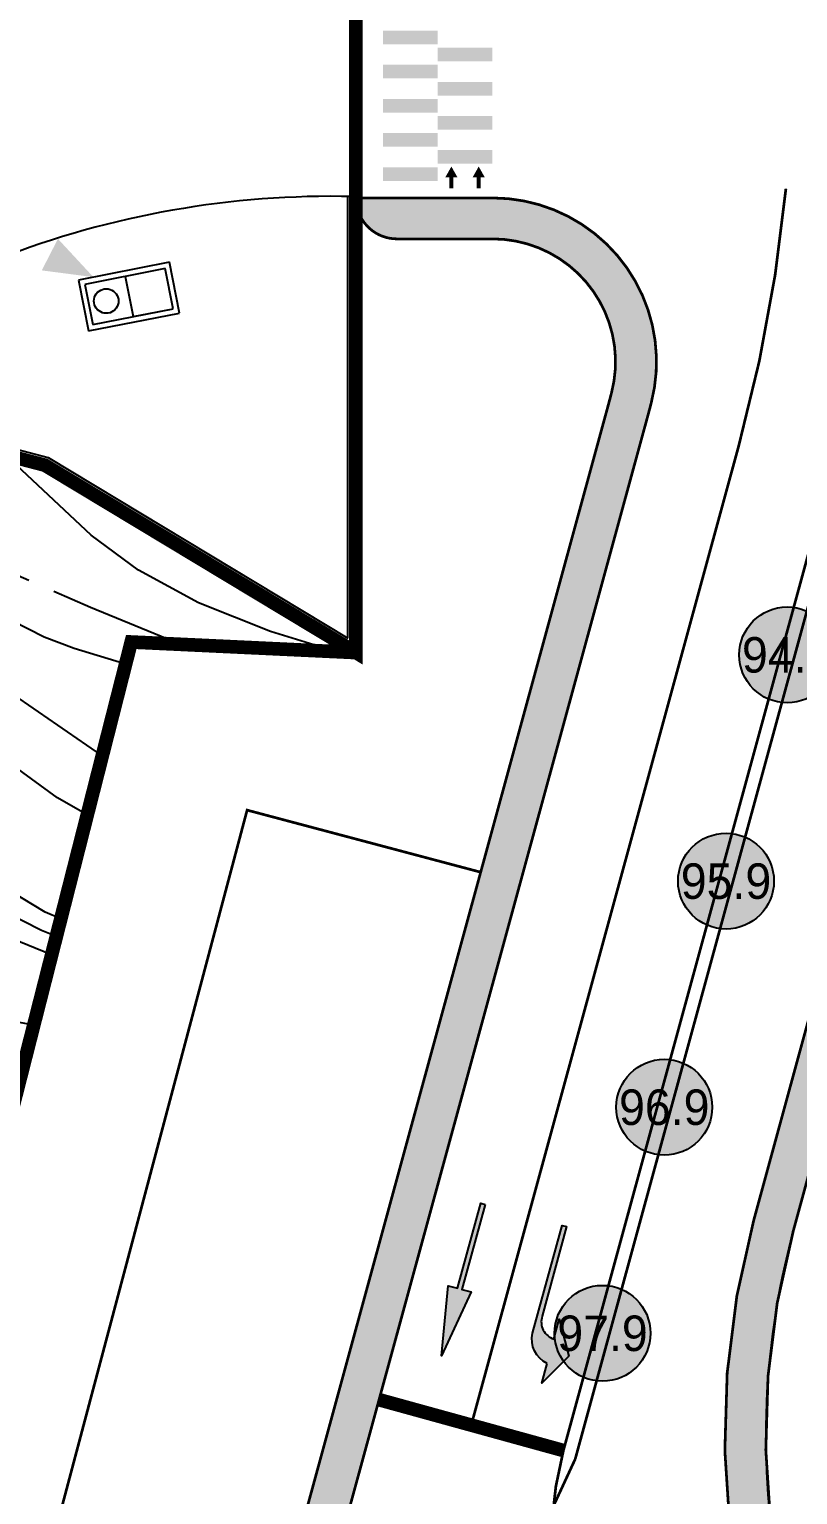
# Model space of a CAD drawing. Header units: inches. Extents: x 12 to 407, y 13 to 268.
# Drawn here: x 71 to 99.1, y 135.9 to 189.6 of the extents above; entities that cross this region are included whole.
import ezdxf
from ezdxf.enums import TextEntityAlignment as Align

# ---------------------------------------------------------------- set-up
doc = ezdxf.new("R2010")
doc.units = ezdxf.units.IN
doc.header["$MEASUREMENT"] = 0
for name, pattern in [('AD0023', [6, 5, -1]), ('CENTER', [2, 1.25, -0.25, 0.25, -0.25]), ('DASHED', [0.75, 0.5, -0.25]), ('HIDDEN', [2, 1, -1]), ('PHANTOM2', [12.5, 10, -0.5, 0.5, -0.5, 0.5, -0.5])]:
    doc.linetypes.add(name, pattern=pattern)
for name, color, linetype in [('3-노면표시', 7, 'Continuous'), ('AD0023', 1, 'AD0023'), ('BA003', 5, 'Continuous'), ('CAA002', 30, 'Continuous'), ('DA001', 3, 'Continuous'), ('G', 3, 'Continuous'), ('SITE_20200109$0$AA-ETC', 4, 'Continuous'), ('가구1', 5, 'Continuous'), ('도로레벨', 5, 'Continuous'), ('도로레벨1', 7, 'Continuous'), ('도로해치', 253, 'Continuous'), ('사업부지', 7, 'Continuous')]:
    doc.layers.add(name, color=color, linetype=linetype)
doc.styles.add('HY헤드라인', font='H2HDRM.TTF')

# ---------------------------------------------------------------- blocks, each defined once
blk = doc.blocks.new('NM직진')
at = {"layer": '3-노면표시'}
blk.add_hatch(color=256, dxfattribs=at).paths.add_polyline_path([(-0.1730768365396216, 1.819e-12), (-0.1730768365396216, 3.230767615360491), (-0.5192305096134078, 3.230767615360491), (-0.0865384182707203, 5.769227884570682), (0.3461536730719672, 3.230767615360491), (-1.819e-12, 3.230767615360491), (0, 0)])
blk.add_lwpolyline([(-0.1730768365396216, 1.819e-12), (-0.1730768365396216, 3.230767615360491), (-0.5192305096134078, 3.230767615360491), (-0.0865384182707203, 5.769227884570682), (0.3461536730719672, 3.230767615360491), (-1.819e-12, 3.230767615360491), (0, 0)], close=True, dxfattribs=at)
blk = doc.blocks.new('NM좌회전')
at = {"layer": '3-노면표시'}
h = blk.add_hatch(color=256, dxfattribs=at)
edge = h.paths.add_edge_path()
edge.add_arc((-0.9595495732236115, 4.071449360168137), 0.9598674876828718, 1.4746845060361125, 80.89716582540711, ccw=False)
edge.add_line((0, 4.096151798044047), (0, 0))
edge.add_line((0, 0), (-0.1730768365378026, 0))
edge.add_line((-0.1730768365378026, 0), (-0.1730768365378026, 3.403844451895565))
edge.add_arc((-0.8364772293463837, 3.432746337409017), 0.6640296681360046, 357.5054136388869, 87.51548051717604)
edge.add_line((-0.8076919038412597, 4.096151798044047), (-0.8076919038412597, 3.807690403815286))
edge.add_line((-0.8076919038412597, 3.807690403815286), (-0.8076919038412597, 3.346152173049631))
edge.add_line((-0.8076919038412597, 3.346152173049631), (-1.499999249988832, 4.557690028808792))
edge.add_line((-1.499999249988832, 4.557690028808792), (-0.8076919038412597, 5.769227884568862))
edge.add_line((-0.8076919038412597, 5.769227884568862), (-0.8076919038394407, 5.019228259574447))
blk.add_lwpolyline([(-0.8076919038394407, 5.019228259574447, -0.3611191204174331), (0, 4.096151798044047), (0, 0), (-0.1730768365378026, 0), (-0.1730768365378026, 3.403844451895565, 0.4142650246982413), (-0.8076919038412597, 4.096151798044047), (-0.8076919038412597, 3.807690403815286), (-0.8076919038412597, 3.346152173049631), (-1.499999249988832, 4.557690028808792), (-0.8076919038412597, 5.769227884568862)], format="xyb", close=True, dxfattribs=at)

msp = doc.modelspace()

# ---------------------------------------------------------------- hatches: boundary and pattern name
at = {"linetype": 'Continuous'}
msp.add_hatch(color=8, dxfattribs=at).paths.add_polyline_path([(73.29881205046536, 180.5241153892846), (71.40756920361878, 180.7699148357631), (72.00006442153813, 181.9249311313749)])
at = {"layer": '도로레벨', "linetype": 'Continuous', "true_color": 0xffffff}
h = msp.add_hatch(color=7, dxfattribs=at)
edge = h.paths.add_edge_path()
edge.add_arc((98.69465707251788, 166.6910128218722), 1.755, 0, 360)
h = msp.add_hatch(color=7, dxfattribs=at)
edge = h.paths.add_edge_path()
edge.add_arc((96.45610149854315, 158.4060794299719), 1.755, 0, 360)
h = msp.add_hatch(color=7, dxfattribs=at)
edge = h.paths.add_edge_path()
edge.add_arc((94.19537160677123, 150.1272012235847), 1.755, 0, 360)
h = msp.add_hatch(color=7, dxfattribs=at)
edge = h.paths.add_edge_path()
edge.add_arc((91.93464171546498, 141.8483230170812), 1.755, 0, 360)
at = {"layer": '사업부지', "linetype": 'Continuous', "ltscale": 10}
h = msp.add_hatch(dxfattribs=at)
h.set_pattern_fill('AR-HBONE', color=8, scale=0.1, style=0)
h.set_pattern_definition([(45, (-264108.8776523433, -407458.6986066158), (0, 0.565685424949238), [1.200000000000001, -0.4000000000000004]), (135, (-264108.5948096178, -407458.4157639034), (0, 0.565685424949238), [1.2, -0.4])])
edge = h.paths.add_edge_path()
edge.add_arc((126.409042360063, 138.0775847603934), 28.50000000067526, 164.7264985139123, 219.0089492971458, ccw=False)
edge.add_line((98.91568079972626, 145.5852521844924), (109.5491859056986, 184.5255492721469))
edge.add_arc((113.8902429878128, 183.3401281052054), 4.499999992579293, 90.00000006447777, 164.7264985574904, ccw=False)
edge.add_line((113.8902429827488, 187.8401280977548), (114.6837468632496, 187.8401280977548))
edge.add_arc((114.6837468632496, 189.3401280977548), 1.5, 270, 0)
edge.add_line((116.1837468632496, 189.3401280977548), (113.8902429827488, 189.3401280977548))
edge.add_arc((113.8902429829816, 183.3401280971727), 6.000000000577955, 90.00000000222337, 164.726498495999)
edge.add_line((108.102166865114, 184.9206896620587), (97.46866177404286, 145.9803925771982))
edge.add_arc((126.4090423579094, 138.0775847456669), 29.99999999934917, 164.7264984801628, 219.0089492619996)
edge.add_line((103.097612682823, 119.1943316767708), (113.6587494202888, 106.1565783126996))
edge.add_line((113.6587494202888, 106.1565783126996), (115.1752368547952, 104.2844702751161))
edge.add_line((115.1752368547952, 104.2844702751161), (121.9009047337806, 95.98161388288895))
edge.add_arc((120.9567420969017, 97.14718537877957), 1.499999998962363, 309.0089484785139, 39.00894848476816)
edge.add_line((122.1223135926759, 98.09134801577488), (116.3408083506858, 105.2286329279439))
edge.add_line((116.3408083506858, 105.2286329279439), (114.8243209161794, 107.10074096739))
edge.add_line((114.8243209161794, 107.10074096739), (104.2631841787136, 120.13849433053))
h = msp.add_hatch(dxfattribs=at)
h.set_pattern_fill('AR-HBONE', color=8, scale=0.1, style=0)
h.set_pattern_definition([(45, (-274192.9269662909, -385499.3907729536), (0, 0.565685424949238), [1.200000000000001, -0.4000000000000004]), (135, (-274192.6441235802, -385499.1079302411), (0, 0.565685424949238), [1.2, -0.4])])
edge = h.paths.add_edge_path()
edge.add_line((44.70777564132572, 25.28117417365024), (46.3686594852245, 25.28117417365024))
edge.add_line((46.3686594852245, 25.28117417365024), (48.55058490121723, 29.87073021016727))
edge.add_line((48.55058490121723, 29.87073021016727), (51.07186414683224, 35.17409768428365))
edge.add_line((51.07186414683224, 35.17409768428365), (51.72376540685059, 36.54533489055643))
edge.add_arc((1.148283992055667, 60.58947508323649), 55.99999997961187, 334.5730714387743, 345.7319042748742)
edge.add_line((55.42085862541558, 46.78774908378432), (66.64885446811081, 90.93963555626283))
edge.add_arc((148.0577164330518, 70.2370465109841), 83.99999998614864, 155.136387039377, 165.7319042462983, ccw=False)
edge.add_line((71.84357394659878, 105.555660365221), (74.80526738250614, 111.9467074461998))
edge.add_arc((-15.92585461949943, 153.9926763270767), 99.9999999888662, 335.1363870308742, 344.7264985155112)
edge.add_line((80.5420806595123, 127.6499836184801), (93.54611556613804, 175.2712503337086))
edge.add_arc((42.65927969301106, 189.1670200723008), 52.74999981638522, 344.7264992158724, 345.4516607360083)
edge.add_arc((87.91029014075161, 177.4235734893725), 5.999999994584322, 345.4516599484725, 90.0000264669585)
edge.add_line((87.91028736913563, 183.4235734828533), (82.9089279063976, 183.4235711647914))
edge.add_arc((84.4089279063976, 183.4235718632833), 1.500000002793968, 180.0000266590735, 270.0000267657952)
edge.add_line((84.40892860675217, 181.923571859558), (87.91028805458905, 181.9235734828533))
edge.add_arc((87.91029014075161, 177.4235734819219), 4.500000000157605, 345.45166002640866, 90.00002656184682, ccw=False)
edge.add_arc((42.65927966320874, 189.1670201812656), 51.24999989249027, 344.7264991352543, 345.4516606554489, ccw=False)
edge.add_line((92.09909654045464, 175.6663907254831), (79.09506163382889, 128.0451240111859))
edge.add_arc((-15.92585463440059, 153.9926763587416), 98.49999999961857, 335.13638701751415, 344.72649850068575, ccw=False)
edge.add_line((73.44430053615929, 112.5773969786958), (70.48260711515309, 106.1863498986484))
edge.add_arc((148.0577164330518, 70.23704645696739), 85.50000000971745, 155.136387003055, 165.7319042117385)
edge.add_line((65.19512477898957, 91.30932464550892), (53.96712895119549, 47.15743817396174))
edge.add_arc((1.148283992055667, 60.58947513352791), 54.49999999983003, 334.57307138846335, 345.7319042254435, ccw=False)
edge.add_line((50.36906502032639, 37.18937436219016), (49.71716376030804, 35.81813715405474))
edge.add_line((49.71716376030804, 35.81813715405474), (47.1958845295942, 30.51476968086968))
edge.add_line((47.1958845295942, 30.51476968086968), (44.70777564132572, 25.28117417365024))
h = msp.add_hatch(dxfattribs=at)
h.set_pattern_fill('AR-HBONE', color=8, scale=0.1, style=0)
h.set_pattern_definition([(45, (-274192.9269662909, -385499.3905583862), (0, 0.565685424949238), [1.200000000000001, -0.4000000000000004]), (135, (-274192.6441235802, -385499.1077156755), (0, 0.565685424949238), [1.2, -0.4])])
edge = h.paths.add_edge_path()
edge.add_line((82.9089279063976, 183.4237232730509), (87.66176753127934, 183.4222254055337))
edge.add_line((87.6617675461805, 183.4222254055337), (87.66851084316136, 183.4237879366399))
edge.add_line((87.6685108282602, 183.4237879366399), (82.9089279063976, 183.423785731268))
edge.add_arc((84.4089279063976, 183.4237864260347), 1.500000000000161, 180.0000265494777, 180.0024122665204)

# ---------------------------------------------------------------- linework, layer by layer
at = {"color": 8, "linetype": 'Continuous'}
for p, q in [((82.60934694493176, 167.3077690248163, -109.4066817376595), (82.60937239611508, 183.4771666015283, -109.4066817376595)), ((82.90934671843411, 166.7768025277899, -109.4066817376595), (82.90937292957665, 183.4255041313143, -109.4066817376595)), ((59.85646899426342, 176.9960917309643, -109.4066817376595), (71.64006178462864, 173.916108012271, -109.4066817376595)), ((59.86908448124291, 176.6827156674833, -109.4066817376595), (71.52232364201905, 173.6368036513002, -109.4066817376595)), ((71.64006178462864, 173.916108012271, -109.4066817376595), (82.60934694493176, 167.3077690248163, -109.4066817376595)), ((71.52232364201905, 173.6368036513002, -109.4066817376595), (82.90934671843411, 166.7768025277899, -109.4066817376595))]:
    msp.add_line(p, q, dxfattribs=at)
at = {"color": 8, "linetype": 'Continuous', "ltscale": 10}
msp.add_ellipse((82.01780489468933, 149.8776159967081, -109.4066817376595), major_axis=(-33.60482044780634, 0.000634549373508), ratio=0.9999981377592128, start_param=4.689414593978892, end_param=5.084099553736256, dxfattribs=at)
at = {"color": 8, "linetype": 'Continuous'}
for points in [[(85.90284787500264, 189.5484975800634, -109.4066817376595), (83.90284787500264, 189.5484975800634, -109.4066817376595), (85.90284787500264, 189.0484975791321, -109.4066817376595), (83.90284787500264, 189.0484975791321, -109.4066817376595)], [(85.90284787500264, 189.5482830135868, -109.4066817376595), (83.90284787500264, 189.5482830135868, -109.4066817376595), (85.90284787500264, 189.0482830145181, -109.4066817376595), (83.90284787500264, 189.0482830145181, -109.4066817376595)], [(85.90284787500264, 188.9234975800634, -109.4066817376595), (87.90284787500264, 188.9234975800634, -109.4066817376595), (85.90284787500264, 188.4234975791321, -109.4066817376595), (87.90284787500264, 188.4234975791321, -109.4066817376595)], [(85.90284787500264, 188.9232830145181, -109.4066817376595), (87.90284787500264, 188.9232830145181, -109.4066817376595), (85.90284787500264, 188.4232830145181, -109.4066817376595), (87.90284787500264, 188.4232830145181, -109.4066817376595)], [(85.90284787500264, 188.2984975791321, -109.4066817376595), (83.90284787500264, 188.2984975791321, -109.4066817376595), (85.90284787500264, 187.7984975791321, -109.4066817376595), (83.90284787500264, 187.7984975791321, -109.4066817376595)], [(85.90284787500264, 188.2982830145181, -109.4066817376595), (83.90284787500264, 188.2982830145181, -109.4066817376595), (85.90284787500264, 187.7982830145181, -109.4066817376595), (83.90284787500264, 187.7982830145181, -109.4066817376595)], [(85.90284787500264, 187.6734975791321, -109.4066817376595), (87.90284787500264, 187.6734975791321, -109.4066817376595), (85.90284787500264, 187.1734975791321, -109.4066817376595), (87.90284787500264, 187.1734975791321, -109.4066817376595)], [(85.90284787500264, 187.6732830145181, -109.4066817376595), (87.90284787500264, 187.6732830145181, -109.4066817376595), (85.90284787500264, 187.1732830135868, -109.4066817376595), (87.90284787500264, 187.1732830135868, -109.4066817376595)], [(85.90284787500264, 187.0484975791321, -109.4066817376595), (83.90284787500264, 187.0484975791321, -109.4066817376595), (85.90284787500264, 186.5484975791321, -109.4066817376595), (83.90284787500264, 186.5484975791321, -109.4066817376595)], [(85.90284787500264, 187.0482830145181, -109.4066817376595), (83.90284787500264, 187.0482830145181, -109.4066817376595), (85.90284787500264, 186.5482830135868, -109.4066817376595), (83.90284787500264, 186.5482830135868, -109.4066817376595)], [(85.90284787500264, 186.4234975791321, -109.4066817376595), (87.90284787500264, 186.4234975791321, -109.4066817376595), (85.90284787500264, 185.9234975782008, -109.4066817376595), (87.90284787500264, 185.9234975782008, -109.4066817376595)], [(85.90284787500264, 186.4232830135868, -109.4066817376595), (87.90284787500264, 186.4232830135868, -109.4066817376595), (85.90284787500264, 185.9232830135868, -109.4066817376595), (87.90284787500264, 185.9232830135868, -109.4066817376595)], [(85.90284787500264, 185.7984975791321, -109.4066817376595), (83.90284787500264, 185.7984975791321, -109.4066817376595), (85.90284787500264, 185.2984975800634, -109.4066817376595), (83.90284787500264, 185.2984975800634, -109.4066817376595)], [(85.90284787500264, 185.7982830135868, -109.4066817376595), (83.90284787500264, 185.7982830135868, -109.4066817376595), (85.90284787500264, 185.2982830135868, -109.4066817376595), (83.90284787500264, 185.2982830135868, -109.4066817376595)], [(85.90284787500264, 185.1734975782008, -109.4066817376595), (87.90284787500264, 185.1734975782008, -109.4066817376595), (85.90284787500264, 184.6734975800634, -109.4066817376595), (87.90284787500264, 184.6734975800634, -109.4066817376595)], [(85.90284787500264, 185.1732830135868, -109.4066817376595), (87.90284787500264, 185.1732830135868, -109.4066817376595), (85.90284787500264, 184.6732830145181, -109.4066817376595), (87.90284787500264, 184.6732830145181, -109.4066817376595)], [(85.90284787500264, 184.5484975800634, -109.4066817376595), (83.90284787500264, 184.5484975800634, -109.4066817376595), (85.90284787500264, 184.0484975800634, -109.4066817376595), (83.90284787500264, 184.0484975800634, -109.4066817376595)], [(85.90284787500264, 184.5482830135868, -109.4066817376595), (83.90284787500264, 184.5482830135868, -109.4066817376595), (85.90284787500264, 184.0482830145181, -109.4066817376595), (83.90284787500264, 184.0482830145181, -109.4066817376595)], [(86.40284787500264, 184.5734975795046, -109.4066817376595), (86.62784788394333, 184.1734975791321, -109.4066817376595), (86.1778478809631, 184.1734975791321, -109.4066817376595), (86.62784788394333, 184.1734975791321, -109.4066817376595)], [(86.40284787500264, 184.5732830139593, -109.4066817376595), (86.62784788394333, 184.1732830145181, -109.4066817376595), (86.1778478809631, 184.1732830145181, -109.4066817376595), (86.62784788394333, 184.1732830145181, -109.4066817376595)], [(86.32784788692356, 184.1734975791321, -109.4066817376595), (86.32784788692356, 183.7734975796909, -109.4066817376595), (86.47784789288403, 184.1734975791321, -109.4066817376595), (86.47784789288403, 183.7734975796909, -109.4066817376595)], [(86.32784788692356, 184.1732830145181, -109.4066817376595), (86.32784788692356, 183.7732830150769, -109.4066817376595), (86.47784789288403, 184.1732830145181, -109.4066817376595), (86.47784789288403, 183.7732830150769, -109.4066817376595)], [(87.40284787500264, 184.5734975795046, -109.4066817376595), (87.62784788394333, 184.1734975791321, -109.4066817376595), (87.1778478809631, 184.1734975791321, -109.4066817376595), (87.62784788394333, 184.1734975791321, -109.4066817376595)], [(87.40284787500264, 184.5732830139593, -109.4066817376595), (87.62784788394333, 184.1732830145181, -109.4066817376595), (87.1778478809631, 184.1732830145181, -109.4066817376595), (87.62784788394333, 184.1732830145181, -109.4066817376595)], [(87.32784790182473, 184.1734975791321, -109.4066817376595), (87.32784790182473, 183.7734975796909, -109.4066817376595), (87.47784787798287, 184.1734975791321, -109.4066817376595), (87.47784787798287, 183.7734975796909, -109.4066817376595)], [(87.32784790182473, 184.1732830145181, -109.4066817376595), (87.32784790182473, 183.7732830150769, -109.4066817376595), (87.47784787798287, 184.1732830145181, -109.4066817376595), (87.47784787798287, 183.7732830150769, -109.4066817376595)]]:
    msp.add_solid(points, dxfattribs=at)
at = {"layer": 'AD0023', "color": 8, "elevation": -23.50400000000002, "flags": 128}
for points in [[(76.46170616764562, 167.0784013111395), (73.19354534763829, 168.4210843516764), (67.89794533569352, 170.7462843515229), (61.9402453364803, 173.0664843514812), (56.11463894564645, 175.3710918620479)], [(82.9088180126621, 170.230062628935), (82.90889783818261, 170.2300450166938)]]:
    msp.add_lwpolyline(points, dxfattribs=at)
at = {"layer": 'BA003', "color": 8, "elevation": -23.50400000000002, "flags": 128}
for points in [[(73.61711864788072, 162.971104359093), (73.4116453291847, 163.1385843519372), (70.23204532880322, 165.3389843505126), (63.37634534258382, 167.72098435166), (56.75144532937543, 170.3085843518627), (49.48103577513234, 172.0641688172025)], [(82.9088180126621, 169.6973180955526), (82.90890138465898, 169.6973234385503)]]:
    msp.add_lwpolyline(points, dxfattribs=at)
at = {"layer": 'CAA002', "color": 8, "elevation": -23.50400000000002, "flags": 128}
for points in [[(52.3825918646528, 174.0671591747803), (55.78956127781407, 173.0188521955413), (61.67915660757558, 171.3690627336753), (64.44434089083211, 170.7365957152349), (66.64711535591618, 170.0338557295752), (68.0765748383476, 169.2842653783289), (70.32548231501119, 167.9522646254179), (71.49566309768693, 167.34626211303), (72.59534989912049, 166.9375620007766), (74.40245609600083, 166.3830981672061), (74.47953221816556, 166.362376231539)], [(82.90890172738568, 166.6988043364388), (82.16232866663472, 166.815199988733), (79.77552630621926, 167.5426929936064), (77.1443124176933, 168.597338363367), (74.95008505005376, 169.7903536929068), (73.21394266802804, 171.0774377471087), (70.09455487746732, 174.0098278213543)], [(73.07330957669751, 160.8326821446669), (71.98432648796575, 161.4547161896032), (70.39710322637097, 162.6148175372061), (68.22960244733827, 164.252607187095), (65.7890328975393, 165.719793576586), (61.72179708499448, 167.6877063660202), (57.86467122156159, 169.1548927536485), (55.16809712965028, 169.9908483194438), (51.81560689825551, 170.6918714817864), (47.93815106768147, 171.4776556955901), (46.6368214698507, 171.8360459197563)], [(72.10507053751485, 157.0252724055451), (71.53761174399392, 157.2705651715648), (69.85235107559697, 158.2783209158358), (67.08464450258748, 160.3668185889971), (65.00879955906407, 161.7918440949422), (62.53279464561479, 163.2168706318614), (59.3960416378452, 164.6202336306003), (56.12887414414422, 165.6512757100415), (50.81581536550061, 166.9327269111079), (45.69181508440511, 168.0366087340069), (42.25752033907906, 169.0297388786701), (41.1478139819576, 169.4951366389421), (40.4305035980417, 170.1620196996507)], [(71.94184314329163, 156.3834127856669), (71.3919509561731, 156.5977874247608), (68.53187336642281, 158.0486076584336), (63.7471338273956, 161.3141998749477), (62.48453066367642, 162.1184252256778), (60.25726794321076, 163.0335140943778), (56.68440789598958, 164.0080420382571), (49.2704168470575, 165.6691919647408), (40.95936085898416, 167.1690902540711), (39.99262662846581, 167.5689504126337), (39.13653335589902, 168.3467313440767), (38.7309044660999, 168.9654133653519)], [(71.76830332595841, 155.7010014819232), (69.41703391689794, 156.6644461870444), (65.5108906390144, 158.4907800106582), (59.96280594784753, 161.6319826280949), (57.5941020460798, 162.5980328319845), (54.91628228742616, 163.3411131834862), (45.70336865503327, 165.3383477682498), (42.7931195857002, 165.7072269020853), (39.84263741094605, 165.6077750537795), (36.79878613967435, 165.2353098344308), (34.79306896645562, 164.7717446180311)], [(71.11527079958455, 153.1330795482052), (70.59825057405965, 153.2289264638227), (68.69414082784192, 153.8968761096028), (66.91026284415261, 154.8188451834274), (62.64456767458455, 157.8813741661859), (59.88766292352216, 159.5998850705353), (58.63594534117715, 160.1996925015253), (52.43401699382798, 162.0770397696895), (47.81780225653188, 163.2762220174325), (43.57391781229512, 164.080105807471), (40.51408713180558, 164.4428462514904), (37.97578009087579, 164.4235003626225), (35.1555071385576, 164.0707129750651), (34.46322219688432, 163.9029799167317)]]:
    msp.add_lwpolyline(points, dxfattribs=at)
at = {"layer": 'DA001', "color": 8, "elevation": -23.50400000000002, "flags": 128}
msp.add_lwpolyline([(82.9133005501701, 171.2842457339418), (82.9088180126621, 171.2849585691717)], dxfattribs=at)
at = {"layer": 'G', "color": 8, "linetype": 'HIDDEN'}
for p, q in [((82.75934683168293, 167.0422857767687, -109.4066817376595), (82.75937270009877, 183.4741906878323, -109.4066817376595)), ((59.86277674520375, 176.8394036992238, -109.4066817376595), (71.58119272077442, 173.7764558327169, -109.4066817376595)), ((71.58119272077442, 173.7764558327169, -109.4066817376595), (82.75934683168293, 167.0422857767687, -109.4066817376595))]:
    msp.add_line(p, q, dxfattribs=at)
at = {"layer": 'SITE_20200109$0$AA-ETC', "color": 8}
for p, q in [((76.08790998542668, 181.0721996501804, -109.4066817376595), (72.75170854115845, 180.4166043513239, -109.4066817376595)), ((75.93022734308602, 180.8373884429009, -109.4066817376595), (72.98652018988491, 180.2589220023499, -109.4066817376595)), ((75.93022734308602, 180.8373884429009, -109.4066817376595), (74.45837375903488, 180.5481552202971, -109.4066817376595)), ((76.21946110213162, 179.3655376062513, -109.4066817376595), (75.93022734308602, 180.8373884429009, -109.4066817376595)), ((76.21946110213162, 179.3655376062513, -109.4066817376595), (75.93022734308602, 180.8373884429009, -109.4066817376595)), ((76.45427275085808, 179.2078552591399, -109.4066817376595), (76.08790998542668, 181.0721996501804, -109.4066817376595)), ((72.75170854115845, 180.4166043513239, -109.4066817376595), (73.11807130658985, 178.5522599574895, -109.4066817376595)), ((74.45837375903488, 180.5481552202971, -109.4066817376595), (74.74760753298165, 179.0763043873728, -109.4066817376595)), ((72.98652018988491, 180.2589220023499, -109.4066817376595), (73.27575394893051, 178.787071164769, -109.4066817376595)), ((73.27575394893051, 178.787071164769, -109.4066817376595), (76.21946110213162, 179.3655376062513, -109.4066817376595)), ((74.74760753298165, 179.0763043873728, -109.4066817376595), (76.21946110213162, 179.3655376062513, -109.4066817376595)), ((73.11807130658985, 178.5522599574895, -109.4066817376595), (76.45427275085808, 179.2078552591399, -109.4066817376595))]:
    msp.add_line(p, q, dxfattribs=at)
msp.add_ellipse((73.76894030356766, 179.6483309791208, -109.4066817376595), major_axis=(-0.4499938527318926, 0.0025205721507924), ratio=0.9999981372417408, start_param=3.147193953407551, end_param=9.430379260587136, dxfattribs=at)
at = {"layer": '가구1', "color": 8, "linetype": 'CENTER', "ltscale": 3, "const_width": 0.5, "elevation": -109.4066817376595, "flags": 128}
msp.add_lwpolyline([(281.1495063790119, 34.49830077036927), (264.018901694659, 30.08587229165892), (260.2619016953743, 28.53187229025821), (253.5319017061031, 35.29187229096601), (214.5569016971624, 31.32387229155461), (197.7969017066991, 41.11487228989313), (191.0819017031229, 48.60187229055623), (184.1889016964471, 53.98787229049663), (177.0399017223156, 57.09487229127149), (165.8449016996658, 59.60787229060838), (158.4229017087257, 62.60087229039232), (155.2059017010963, 63.85687229137579), (152.2849016972816, 65.0278722914652), (150.6149017103946, 74.86987229164401), (143.5909017064607, 81.93287229079465), (135.4899017103946, 88.42387229118208), (125.2849017121828, 99.13587229054133), (121.2969017066991, 106.3378722901241), (119.4889017232692, 109.6028722897888), (106.0159017034805, 123.7658722913609), (103.1479017027652, 131.072872292322), (102.6509017088449, 143.5858722916589), (105.7099016943014, 155.4608722916589), (112.5389017053878, 166.197872292322), (116.3729017117059, 173.5298722908617), (117.932901699189, 181.3788722912566), (116.1839017012155, 187.1718722899229), (116.1834762432611, 194.0388186667831), (116.1839017012155, 224.6778722918377), (116.9109016993082, 225.9468722912268), (99.90290169799687, 230.3148722900794), (83.9939017035997, 234.4828722915397), (82.90890169525505, 235.2078722911672), (82.90890169525505, 166.7748722900421), (74.68290169918896, 167.1618722901464), (43.67690170193077, 45.23687229033271), (42.68755697095753, 43.15584192711572), (34.18974328422905, 25.28117417551289)], dxfattribs=at)
at = {"layer": '도로레벨', "color": 7, "linetype": 'Continuous'}
for centre in [(98.69465707251788, 166.6910128218722, -125.9106817376595), (96.45610149854315, 158.4060794299719, -125.9106817376595), (94.19537160677123, 150.1272012235847, -125.9106817376595), (91.93464171546498, 141.8483230170812, -125.9106817376595)]:
    msp.add_circle(centre, 1.755, dxfattribs=at)
at = {"layer": '도로해치', "color": 8, "elevation": -109.4066817376595, "flags": 128}
for points in [[(44.70777562642456, 25.28117416899363), (47.1958845295942, 30.51476968086968), (49.71716376030804, 35.81813715405474), (50.36906502032639, 37.18937436219016, 0.0487281056979027), (53.96712895119549, 47.15743817396174), (65.19512477898957, 91.30932464830289, -0.0462646315041099), (70.48260711515309, 106.1863498986484), (73.44430053615929, 112.5773969786958, 0.041869195533845), (79.09506163382889, 128.0451240111859), (92.09909654045464, 175.6663907254831, 0.0031641245940022), (92.26600239062668, 176.29318818364, 0.4906979381222646), (87.91028805458905, 181.9235734828533), (84.40892860675217, 181.923571859558, -0.4142135623731579), (82.9089279063976, 183.4235711647914), (82.9089279063976, 183.4235711647914), (82.9089279063976, 183.4235711647914), (82.90890169525505, 183.4235711647914), (82.90890169525505, 190.5134926997841), (82.90284787500264, 190.5118663404853, -0.3781103823446915), (84.216107878927, 192.0001970083238, 0.3781103823529844), (93.40892792129875, 202.4185116757424), (93.40892792129875, 222.1033577547194, 0.2672132079653882), (86.69102128231884, 233.7761127623514), (99.90272064888836, 230.3147787377955)], [(82.9089279063976, 183.4237232730509, -1.04096640557e-05), (82.9089279063976, 183.423785731268), (82.9089279063976, 183.423785731268), (82.9089279063976, 183.423785731268), (82.90890169525505, 183.423785731268), (82.90890169525505, 190.5137072634668), (82.90284787500264, 190.5120809050993, -0.3781103823446915), (84.216107878927, 192.0004115729378, 0.3781103823529844), (93.40892792129875, 202.4187262403564), (93.40892792129875, 222.103572321196, 0.2672132079653882), (86.69102128231884, 233.7763273288281), (99.90272064888836, 230.3149933014781), (111.9093040117061, 227.2314587282733), (111.9092796930111, 218.3804318393366), (111.9092796930111, 211.0686922316224, 0.2213497797253906), (115.6494384595192, 203.0341078351037, -0.2213497797149131), (116.1837468632496, 201.8863100615115), (116.1837468632496, 200.8099037642376), (116.183720652107, 200.8099077149079), (116.183720652107, 189.340305282806), (116.1837468632496, 189.3403426633001)], [(109.5491859056986, 184.5255492721469), (98.91568079972626, 145.5852521844924, 0.2413826037789644), (104.2631841787136, 120.13849433053)]]:
    msp.add_lwpolyline(points, format="xyb", dxfattribs=at)
at = {"layer": '사업부지', "color": 8, "linetype": 'PHANTOM2', "ltscale": 10, "elevation": -109.4066817376595, "flags": 128}
for points, const_width in [([(18.8266559751703, 146.6155173497525), (28.45539777595536, 148.0793123495084), (35.52953592557446, 166.7114831226197), (40.84106104690568, 170.4510735309002), (44.79290283340947, 171.6881526809436), (52.22349423784749, 172.2841302937147), (52.16681832689778, 173.9917704768729), (59.86860271412866, 176.6826819654805), (71.52181813735501, 173.6367704801512), (82.9088180126621, 166.7767705561844), (82.9088180126621, 235.2097698224959)], 0.5), ([(281.1495063217355, 34.49830075244131), (264.0189017267896, 30.08587229235741), (260.2619017275049, 28.5318722909567), (253.5319017084314, 35.2918722916645), (214.5569017143919, 31.3238722922531), (197.7969017090275, 41.11487229152294), (191.0819017054512, 48.60187229218604), (184.1889017136766, 53.98787229212644), (177.0399017246439, 57.09487229103866), (165.8449017168953, 59.60787229316952), (158.422901711054, 62.60087229015949), (155.2059017034246, 63.85687229300561), (152.2849017145111, 65.02787229216369), (150.6149017127229, 74.8698722923425), (143.590901708789, 81.93287229056182), (135.4899017127229, 88.42387229188057), (125.2849017145111, 99.13587229217114), (121.2969017090275, 106.3378722908226), (119.4889017106964, 109.6028722904873), (106.0159017058088, 123.7658722920594), (103.1479017050935, 131.0728722930205), (102.6509017260744, 143.5858722914261), (105.7099017115308, 155.4608722923574), (112.5389017077161, 166.1978722930205), (116.3729017140342, 173.5298722915602), (117.9329017164184, 181.3788722910238), (116.1839017035438, 187.1718722906214), (116.1834762455894, 194.0388186693442), (116.1839017035438, 224.6778722925362), (116.9109017165376, 225.9468722928566), (99.90290171522633, 230.3148722898466), (83.99390170592801, 234.4828722922382), (82.90890172738568, 235.2078722918657), (82.90890172738568, 166.7748722926033), (74.68290171641843, 167.1618722927076), (43.67690170425908, 45.2368722910312), (42.687556988187, 43.15584192874553), (34.18964127320783, 25.28095958179506)], 0.3)]:
    msp.add_lwpolyline(points, dxfattribs=dict(at, const_width=const_width))
at = {"layer": '사업부지', "color": 8, "linetype": 'Continuous', "ltscale": 10, "const_width": 0.1, "elevation": -109.4066817376595, "flags": 128}
msp.add_lwpolyline([(104.2631841787136, 120.13849433053, -0.2413826037790731), (98.91568079972626, 145.5852521844924), (109.5491859056986, 184.5255492721469, -0.3381239100097033), (113.8902429827488, 187.8401280977548), (114.6837468632496, 187.8401280977548, 0.4142135623730951), (116.1837468632496, 189.3401280977548), (116.1837468632496, 189.3401280977548), (116.1837468632496, 189.3401280977548), (113.8902429827488, 189.3401280977548, 0.338123910011505), (108.102166865114, 184.9206896620587), (97.46866177404286, 145.9803925771982, 0.2413826037724775), (103.097612682823, 119.1943316767708), (113.6587494202888, 106.1565783126996), (115.1752368547952, 104.2844702751161), (121.9009047337806, 95.98161388288895), (121.9009047337806, 95.98161388288895), (121.9009047337806, 95.98161388288895, 0.4142135624000127), (122.1223135926759, 98.09134801577488), (116.3408083506858, 105.2286329279439), (114.8243209161794, 107.10074096739)], format="xyb", close=True, dxfattribs=at)
for points in [[(98.64887138092877, 183.7607166637451, -0.0426038047730065), (96.9224932976997, 174.3492560899601), (87.1268611588514, 138.4772814149753)], [(80.5420806595123, 127.6499836184801), (93.54611556613804, 175.2712503337086, 0.0031641245937976), (93.7179064490831, 175.9163930835919, 0.4906979381245645), (87.91028736913563, 183.4235734828533), (82.9089279063976, 183.4235711647914), (82.9089279063976, 183.4235711647914), (82.9089279063976, 183.4235711647914, 0.4142135623731579), (84.40892860675217, 181.923571859558), (87.91028805458905, 181.9235734828533, -0.4906979381222646), (92.26600239062668, 176.29318818364, -0.0031641245940022), (92.09909654045464, 175.6663907254831), (79.09506163382889, 128.0451240111859, -0.041869195533845)], [(87.6685108282602, 183.4237879366399), (82.9089279063976, 183.423785731268), (82.9089279063976, 183.423785731268), (82.9089279063976, 183.423785731268, 1.04096543545e-05), (82.9089279063976, 183.4237232730509, 1.04096543545e-05)], [(102.1326681860721, 183.4243244091765, -0.0426038047728877), (100.2988710292614, 173.4272618424864), (90.50323890531422, 137.5552871693642)], [(102.6349742599762, 183.4243244091765, -0.042804492427034), (100.7812107094562, 173.2955483776302), (90.93540999675156, 137.2398544830055)]]:
    msp.add_lwpolyline(points, format="xyb", dxfattribs=at)
msp.add_lwpolyline([(87.4750921615398, 158.7331121415616), (78.9253118225372, 161.0056588883297), (71.52154307449223, 133.1511830809311), (79.69446480656029, 130.2401610706718)], close=True, dxfattribs=at)
at = {"layer": '사업부지', "color": 8, "linetype": 'Continuous', "ltscale": 10, "const_width": 0.5, "elevation": -109.4066817376595, "flags": 128}
msp.add_lwpolyline([(83.75516364360215, 139.4164147768886), (90.50323890531422, 137.5552871693642)], dxfattribs=at)
at = {"layer": '사업부지', "color": 8, "linetype": 'DASHED', "ltscale": 2, "const_width": 0.1, "elevation": -109.4066817376595, "flags": 128}
msp.add_lwpolyline([(99.867062125448, 116.8280325234653), (93.27974413717152, 124.9600953227625, -0.2401577513303165), (90.50323890531422, 137.5552871693642)], format="xyb", dxfattribs=at)
msp.add_lwpolyline([(90.93540999675156, 137.2398544830055), (84.62960479045273, 123.6325385897205)], dxfattribs=at)

# ---------------------------------------------------------------- block references
at = {"layer": '사업부지', "color": 8, "linetype": 'Continuous', "ltscale": 10, "rotation": 164.7264982596302}
for name, p in [('NM직진', (87.47473752880455, 146.6142011667387, -109.4066817376595)), ('NM좌회전', (90.45555669451119, 145.8002228933171, -109.4066817376595))]:
    msp.add_blockref(name, p, dxfattribs=at)

# ---------------------------------------------------------------- texts
at = {"layer": '도로레벨1', "color": 5, "linetype": 'Continuous', "style": 'HY헤드라인'}
for s, p in [('94.9', (98.69465707251788, 166.6910128218722, -109.4066817376595)), ('95.9', (96.45610149854315, 158.4060794299719, -109.4066817376595)), ('96.9', (94.19537160677123, 150.1272012235847, -109.4066817376595)), ('97.9', (91.93464171546498, 141.8483230170812, -109.4066817376595))]:
    msp.add_text(s, height=1.3, dxfattribs=at).set_placement(p, align=Align.MIDDLE_CENTER)

doc.saveas('drawing.dxf')
